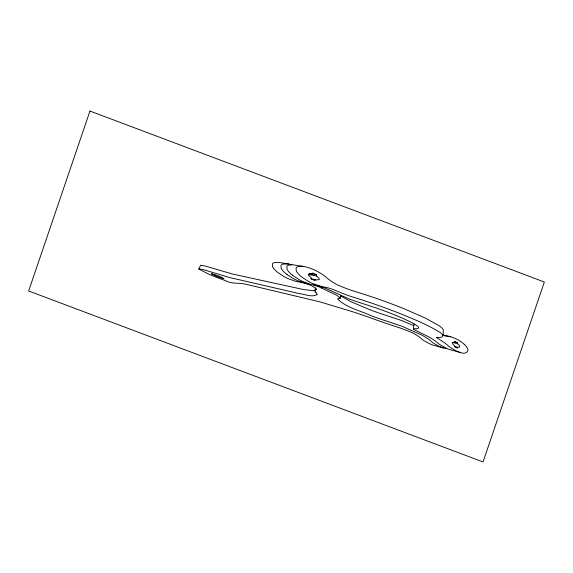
<?xml version="1.0" encoding="UTF-8"?>
<svg xmlns="http://www.w3.org/2000/svg" width="573" height="573" viewBox="0 0 573 573"><rect width="100%" height="100%" fill="white"/><g stroke="black" fill="none" stroke-linecap="round" stroke-linejoin="round"><path stroke-width="0.86" d="M457.605 347.209L459.525 347.181L459.768 346.092A10.486 3.173 20.8 0 0 459.045 345.01L457.533 343.736L457.548 342.718L454.769 341.379C455.564 343.22 451.703 341.243 452.419 343.435A10.543 3.187 20.8 0 0 453.15 344.538L454.69 345.848L454.675 346.887L457.483 348.212L457.498 347.181L454.683 346.457M443.173 335.42L443.287 329.668L441.747 327.735L438.939 325.579L425.309 318.079L404.574 308.969A173.748 52.537 20.8 0 0 365.452 294.773L350.934 290.16A53.447 16.159 20.8 0 1 345.326 288.126L339.101 285.583A14.089 4.262 20.8 0 1 335.628 283.886L331.917 281.644A33.227 10.049 20.8 0 1 326.589 277.604L325.586 276.752A28.406 8.588 20.8 0 0 321.181 273.615L315.823 270.621A17.749 5.365 20.8 0 0 312.586 269.16C307.837 267.448 302.494 265.163 297.43 266.817A20.671 6.253 20.8 0 0 296.105 267.935L296.234 270.764A32.059 9.691 20.8 0 0 301.692 276.96L308.31 281.364A20.277 6.131 20.8 0 0 312.593 283.513L322.141 286.758A12.978 3.925 20.8 0 0 324.031 287.073A14.769 4.462 20.8 0 1 326.173 287.431A15.285 4.62 20.8 0 1 334.131 289.902L344.001 293.942A58.267 17.62 20.8 0 0 349.673 296.005L364.342 300.703A189.248 57.221 20.8 0 1 403.908 315.107C415.468 319.935 427.164 324.683 437.922 331.173C445.02 334.668 444.118 338.457 436.476 337.296A2.091 0.63 20.8 0 0 436.375 337.461L444.541 342.783A27.955 8.452 20.8 0 1 447.835 345.426A21.022 6.36 20.8 0 0 449.869 347.123C453.615 349.473 465.928 357.724 468.034 350.053A31.171 9.426 20.8 0 0 464.259 344.337M460.62 352.538L447.857 349.021L439.505 344.409A20.399 6.167 20.8 0 1 437.5 342.74A26.652 8.058 20.8 0 0 434.893 340.613L429.922 337.476L413.942 329.504L413.498 328.873L413.95 323.838M339.452 298.289A3.237 0.981 20.8 0 0 340.398 298.003L336.595 295.167L321.568 288.047M340.355 297.989L340.935 295.518M446.646 348.52A8.008 2.421 20.8 0 1 443.488 347.976L431.304 344.617L423.769 340.627A19.382 5.859 20.8 0 1 421.048 338.464A25.907 7.836 20.8 0 0 417.832 335.921L414.071 333.593A10.479 3.166 20.8 0 0 411.328 332.283L406.185 330.213A59.972 18.135 20.8 0 0 400.42 328.114L396.724 326.889A189.907 57.422 20.8 0 1 375.251 319.555L366.57 316.468A257.356 77.813 20.8 0 0 353.67 312.07L320.422 301.992L246.111 284.287C238.905 282.417 232.079 284.394 225.139 280.484A77.835 23.536 20.8 0 1 209.073 274.281L198.774 269.102L200.586 265.227L205.155 266.022L232.423 274.016L303.124 289.458L314.899 290.891A9.576 2.894 20.8 0 0 315.744 292.144M314.899 290.891A8.215 2.485 20.8 0 1 314.878 290.346L315.537 288.04M315.336 279.617L315.014 280.713L310.96 278.793L311.289 277.69L309.871 276.644A10.364 3.13 20.8 0 1 308.603 275.212L308.353 274.524A7.635 2.306 20.8 0 1 308.424 274.116L310.924 273.665A4.111 1.246 20.8 0 1 312.378 274.037L312.7 272.956L316.704 274.882L316.389 275.964L317.807 277.017A10.335 3.123 20.8 0 1 319.054 278.449L319.283 279.13A7.578 2.292 20.8 0 1 319.197 279.538L316.618 279.946A4.111 1.239 20.8 0 1 315.336 279.617L310.967 278.779M316.926 294.572C311.97 297.702 304.936 294.15 299.464 293.627L229.494 277.518L203.3 269.618L198.673 268.83M339.474 298.304L338.399 298.418A5.823 1.762 20.8 0 0 337.583 298.963C346.221 307.637 359.887 310.516 370.932 315.63A126.819 38.348 20.8 0 0 380.694 319.168L398.787 325.135A61.905 18.716 20.8 0 1 402.74 326.581L421.957 335.119L428.21 338.894A26.136 7.9 20.8 0 1 430.803 340.999A19.919 6.024 20.8 0 0 433.553 343.198L438.567 346.121L443.481 347.976M291.843 264.697A13.222 3.997 20.8 0 0 288.677 263.995L278.249 262.319L274.173 262.663A19.647 5.938 20.8 0 0 272.454 263.852L272.49 266.509A29.216 8.831 20.8 0 0 278.292 272.855L284.072 276.566A19.453 5.88 20.8 0 0 289.079 278.994L295.539 281.279L306.311 283.535M303.805 266.517L292.746 264.733L288.255 265.263A20.299 6.138 20.8 0 0 286.923 266.352L287.016 269.117A30.963 9.361 20.8 0 0 292.366 275.183M288.677 263.995L282.733 264.11A19.962 6.038 20.8 0 0 281.014 265.328L281.085 268.049A30.19 9.125 20.8 0 0 286.994 274.524M309.434 273.572L316.704 274.882M308.353 274.496L316.389 275.964M321.983 286.722L310.552 284.337L303.138 281.615A19.991 6.045 20.8 0 1 298.898 279.502L292.359 275.176M443.187 334.997C450.815 336.287 458.565 338.894 464.266 344.337M454.754 342.017L457.548 342.718M452.548 342.475L457.533 343.736M413.785 325.672L403.328 321.209A56.784 17.169 20.8 0 0 399.41 319.784L379.054 313.08A118.253 35.755 20.8 0 1 369.334 309.492L351.077 301.778L340.813 296.04M286.987 274.524L292.846 278.306A19.711 5.959 20.8 0 0 297.91 280.77L306.476 283.563A13.043 3.939 20.8 0 0 308.346 283.879M315.687 292.13A12.384 3.746 20.8 0 1 316.991 294.594M314.856 290.339A9.333 2.822 20.8 0 1 316.189 289.515M316.167 289.501A2.801 0.845 20.8 0 0 316.561 289.25L315.565 288.069L312.285 286.128A10.257 3.101 20.8 0 0 309.356 284.81A15.972 4.828 20.8 0 0 304.671 283.198M450.786 336.852A7.872 2.378 20.8 0 0 448.1 336.43A9.139 2.765 20.8 0 1 442.943 335.348M413.498 328.873A2.091 0.63 20.8 0 1 413.563 328.737C433.611 329.719 387.133 311.834 386.438 311.698A129.749 39.229 20.8 0 0 376.096 307.937L354.522 300.918A60.036 18.15 20.8 0 1 348.749 298.784L327.777 289.329A16.911 5.114 20.8 0 0 319.777 286.264M313.617 285.003A16.896 5.107 20.8 0 1 321.546 288.054M211.358 273.772L214.982 275.656A22.562 6.819 20.8 0 0 216.472 276.272A27.948 8.452 20.8 0 0 219.595 277.447L223.162 278.578A2.65 0.802 20.8 0 0 223.577 278.664L224.007 278.614L220.354 276.759A22.462 6.79 20.8 0 0 218.85 276.143A28.02 8.473 20.8 0 0 215.692 274.954L212.132 273.837A2.299 0.695 20.8 0 0 211.688 273.744L211.365 273.758M89.961 111.055L28.65 290.984L483.039 461.945L544.35 282.016L89.961 111.055"/></g></svg>
